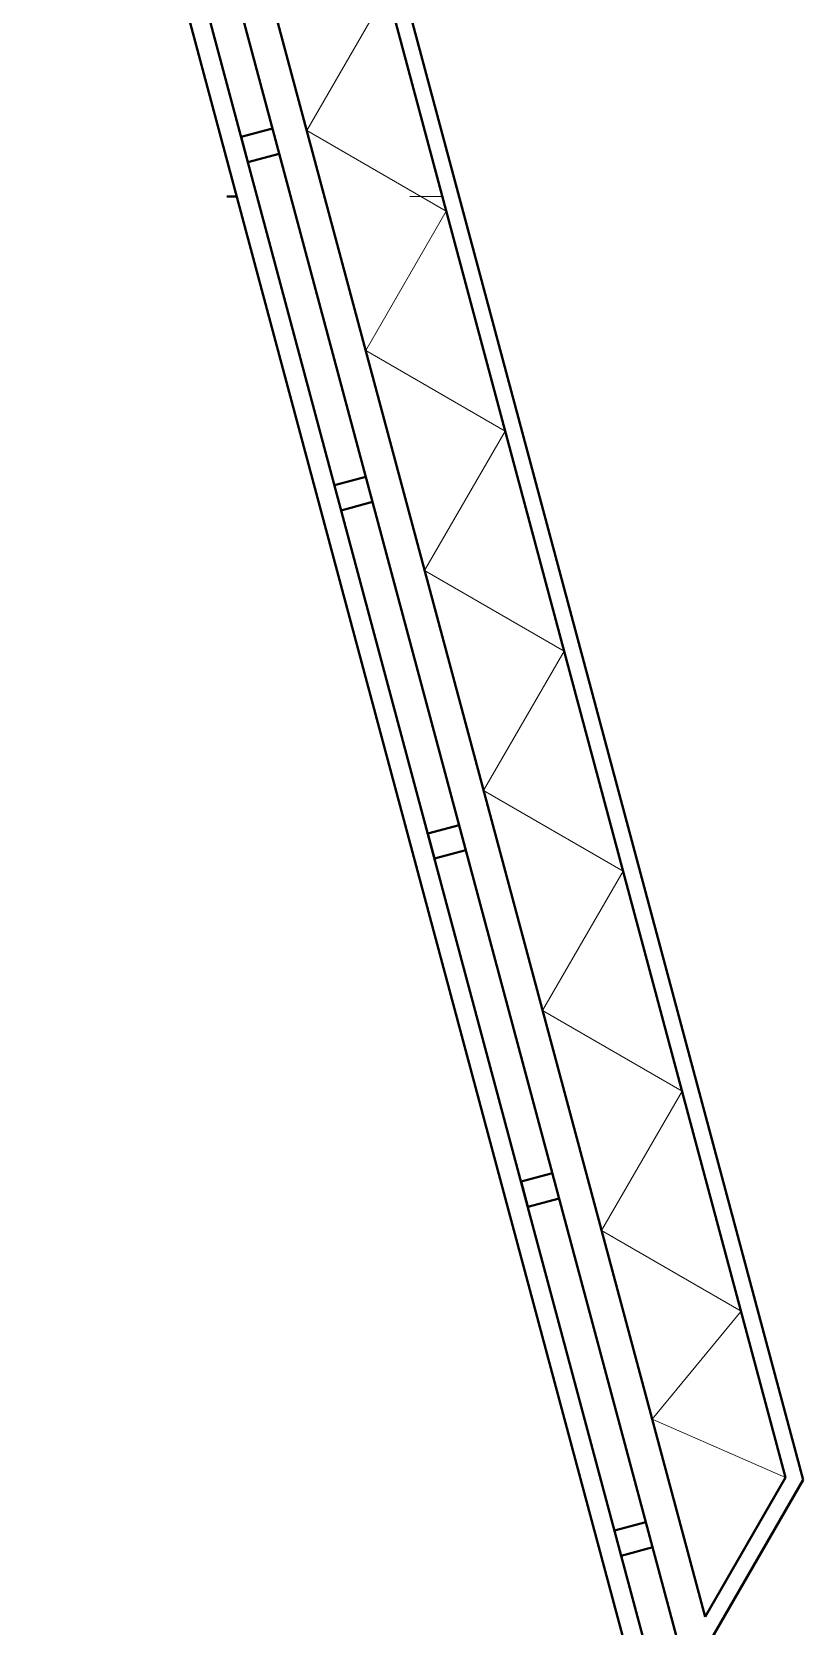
# Model space of a CAD drawing. Header units: millimetres. Extents: x 73 to 57768, y -40361 to 10065.
# Drawn here: x 3378.3 to 3615.2, y 5863.6 to 6353.6 of the extents above; entities that cross this region are included whole.
import ezdxf

# ---------------------------------------------------------------- set-up
doc = ezdxf.new("R2010")
doc.units = ezdxf.units.MM
doc.layers.add('pogled', color=7, linetype='Continuous', lineweight=5, true_color=0x8db1c3)
doc.layers.add('presjek', color=7, linetype='Continuous', lineweight=40, true_color=0xe37da2)
doc.layers.add('zidovi presjek', color=1, linetype='Continuous', lineweight=20)

msp = doc.modelspace()

# ---------------------------------------------------------------- linework, layer by layer
at = {"layer": 'pogled'}
for points in [[(3609.861, 5909.31), (3609.861, 5909.31), (3568.825, 5927.228), (3596.162, 5960.435), (3553.295, 5985.184), (3578.044, 6028.05), (3535.178, 6052.799), (3559.927, 6095.665), (3517.061, 6120.414), (3517.061, 6120.414), (3541.81, 6163.28), (3498.943, 6188.028), (3523.692, 6230.894), (3480.826, 6255.643), (3480.826, 6255.643), (3505.575, 6298.509), (3462.709, 6323.258), (3487.458, 6366.124), (3444.591, 6390.873), (3469.34, 6433.739), (3429.062, 6448.828), (3455.641, 6484.865), (3455.641, 6484.865)], [(3504.381, 6302.963), (3494.417, 6302.963)], [(3467.622, 6202.963), (3468.024, 6202.963)]]:
    msp.add_lwpolyline(points, dxfattribs=at)
at = {"layer": 'presjek'}
for p, q in [((3576.951, 5796.443), (3378.267, 6537.943)), ((3583.163, 5796.443), (3384.479, 6537.943)), ((3593.516, 5796.443), (3394.831, 6537.943)), ((3585.112, 5866.443), (3405.184, 6537.943)), ((3615.226, 5908.603), (3459.935, 6488.159)), ((3609.861, 5909.31), (3455.641, 6484.865)), ((3442.526, 6321.306), (3452.186, 6323.894)), ((3444.597, 6313.579), (3442.526, 6321.306)), ((3444.597, 6313.579), (3454.256, 6316.167)), ((3441.23, 6302.963), (3438.139, 6302.963)), ((3471.203, 6214.282), (3480.863, 6216.87)), ((3473.274, 6206.554), (3482.933, 6209.142)), ((3499.881, 6107.257), (3509.54, 6109.845)), ((3501.951, 6099.53), (3499.881, 6107.257)), ((3501.951, 6099.53), (3511.61, 6102.118)), ((3528.558, 6000.232), (3538.217, 6002.821)), ((3530.628, 5992.505), (3528.558, 6000.232)), ((3530.628, 5992.505), (3540.288, 5995.093)), ((3557.294, 5892.988), (3566.953, 5895.576)), ((3559.364, 5885.26), (3569.024, 5887.848))]:
    msp.add_line(p, q, dxfattribs=at)
for points in [[(3585.112, 5866.443), (3609.861, 5909.31)], [(3586.942, 5859.613), (3615.226, 5908.603)]]:
    msp.add_lwpolyline(points, dxfattribs=at)
at = {"layer": 'zidovi presjek'}
msp.add_line((3559.364, 5885.26), (3557.294, 5892.988), dxfattribs=at)
msp.add_lwpolyline([(3585.112, 5866.443), (3609.861, 5909.31)], dxfattribs=at)

doc.saveas('drawing.dxf')
